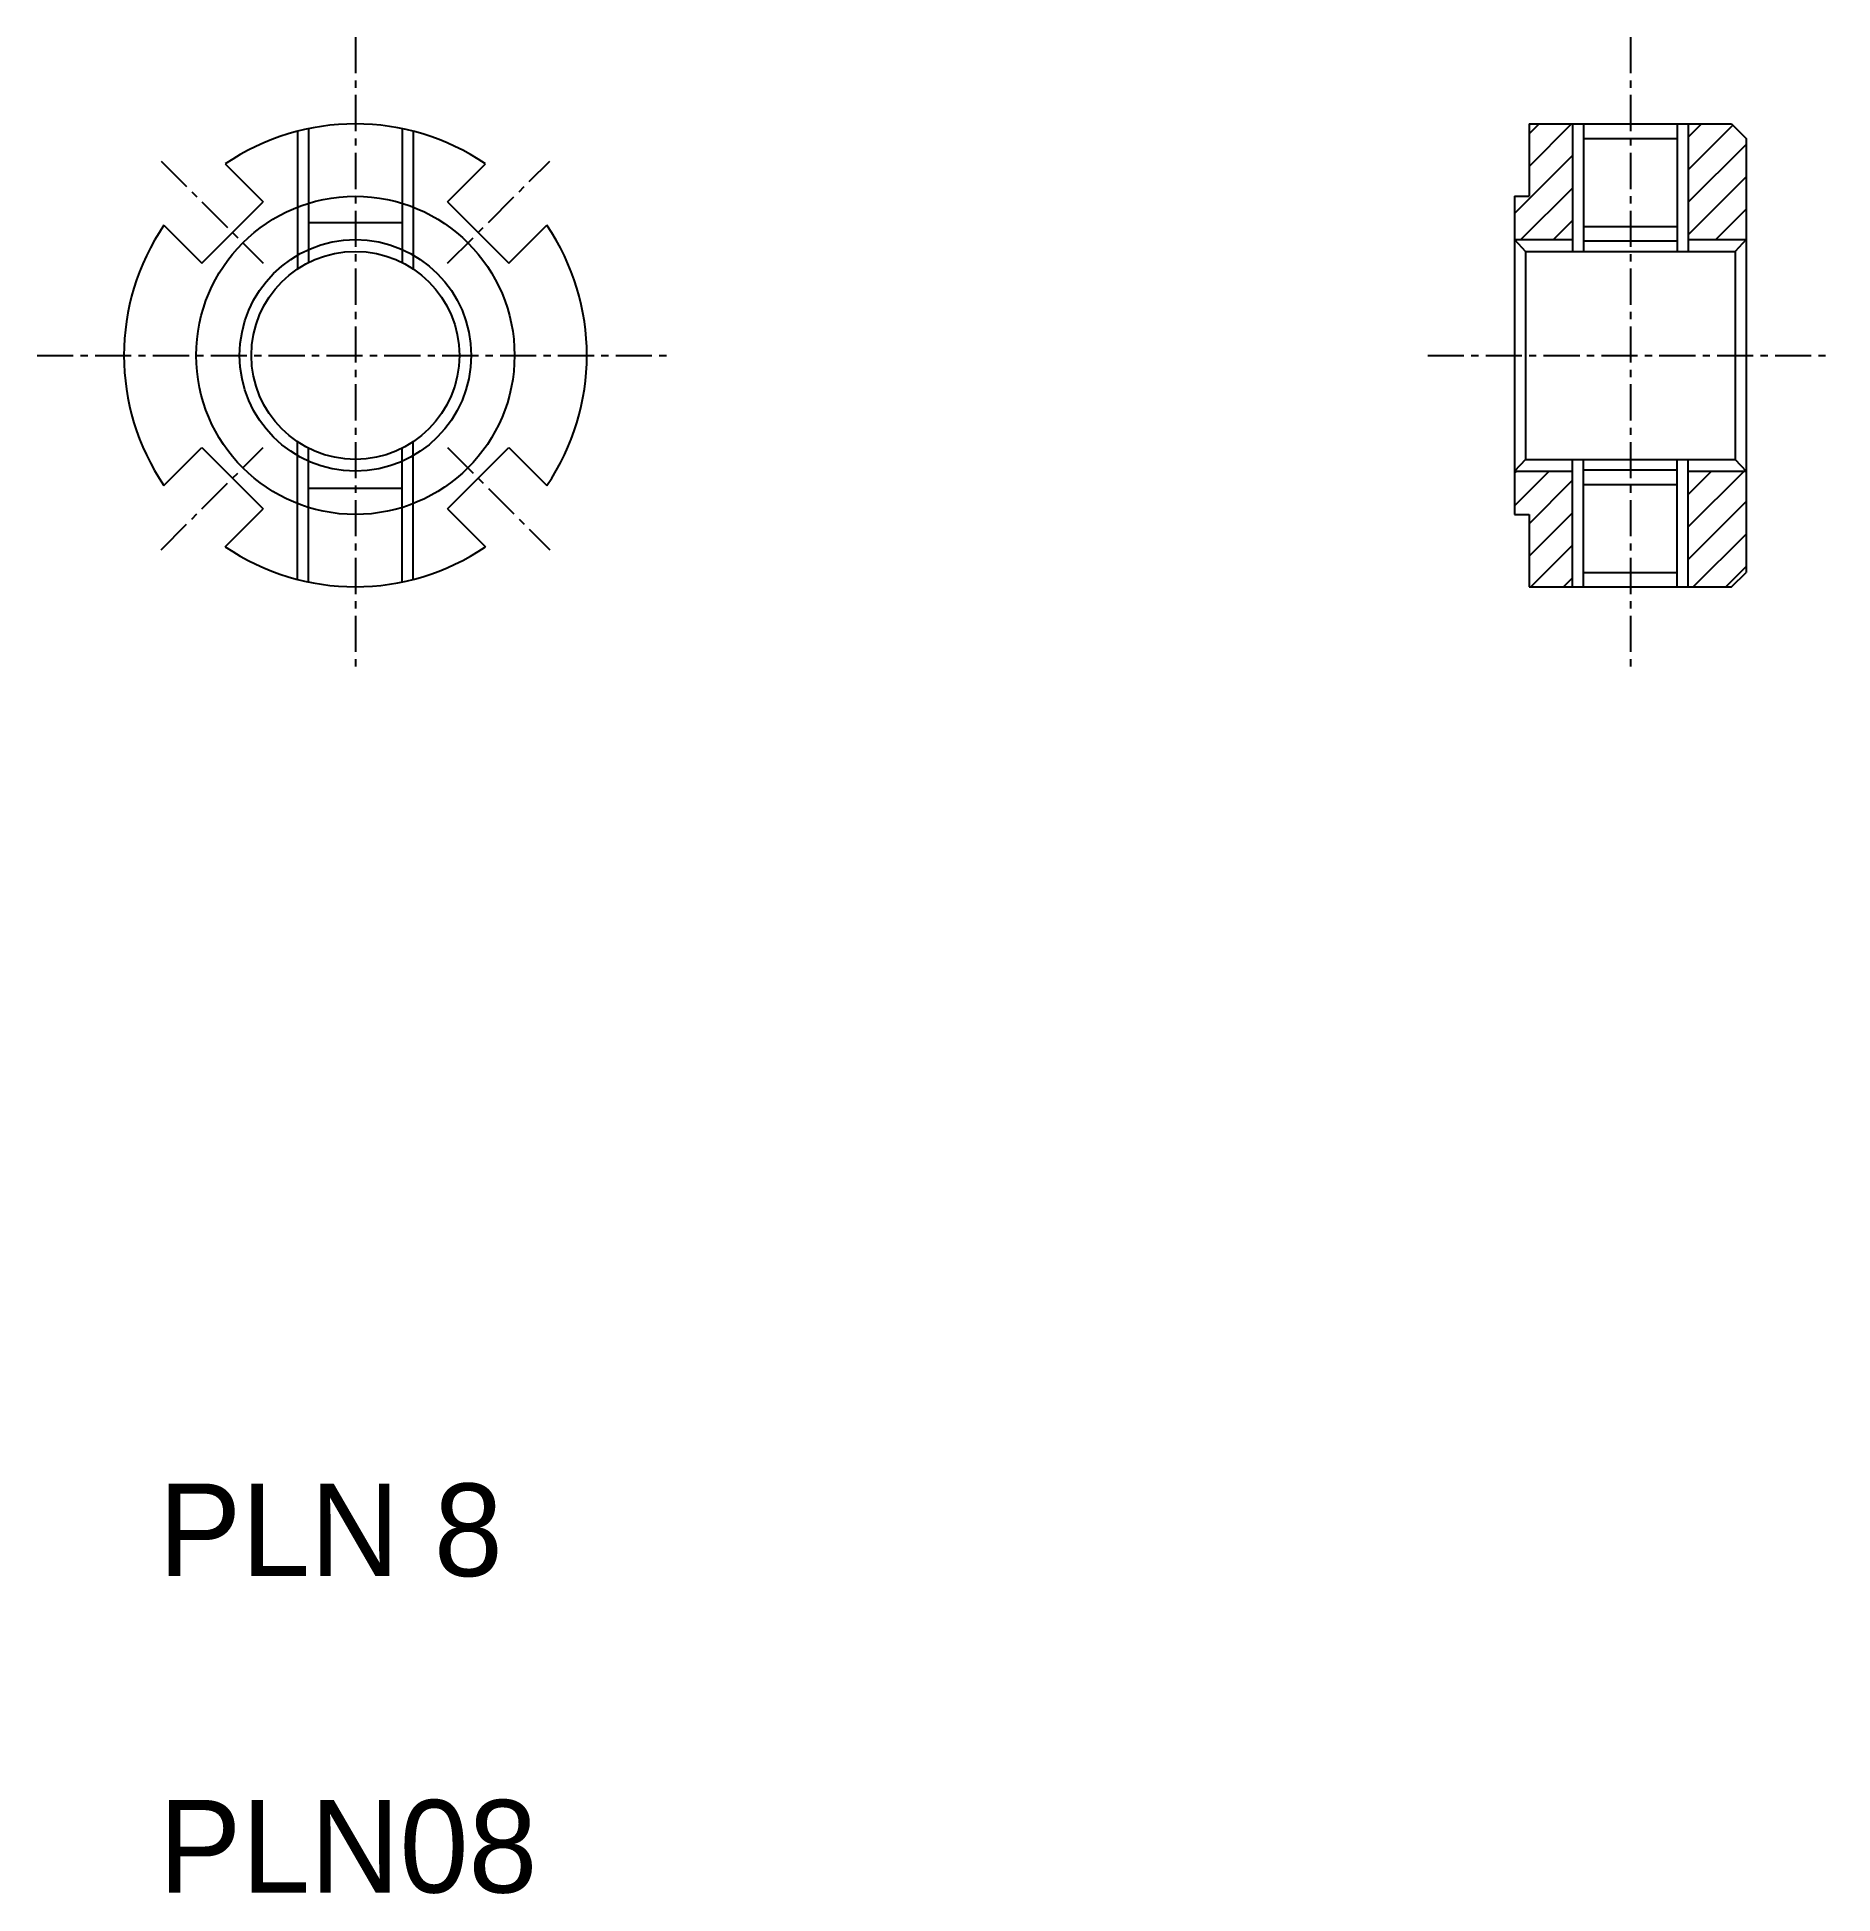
# Model space of a CAD drawing. Extents: x 134.9 to 196.9, y 86.1 to 150.3.
import ezdxf

# ---------------------------------------------------------------- set-up
doc = ezdxf.new("R2010")
doc.units = 0
doc.linetypes.add('CENTER', pattern=[2, 1.25, -0.25, 0.25, -0.25])
doc.linetypes.add('DASHED', pattern=[19.05, 12.7, -6.35])
doc.layers.get('0').update_dxf_attribs({"linetype": 'CONTINUOUS'})
doc.layers.add('CENTER', color=1, linetype='CENTER')

msp = doc.modelspace()

# ---------------------------------------------------------------- linework, layer by layer
at = {"color": 3, "linetype": 'DASHED'}
for p, q in [((143.857, 147.048), (143.857, 142.289)), ((144.236, 147.137), (144.236, 142.51)), ((147.478, 147.137), (147.478, 142.51)), ((147.857, 147.048), (147.857, 142.289)), ((144.236, 143.897), (147.478, 143.897)), ((143.857, 131.557), (143.857, 136.316)), ((144.236, 131.468), (144.236, 136.095)), ((147.478, 131.468), (147.478, 136.095)), ((147.857, 131.557), (147.857, 136.316)), ((144.236, 134.709), (147.478, 134.709))]:
    msp.add_line(p, q, dxfattribs=at)
for p, q in [((186.425, 147.303), (193.425, 147.303)), ((186.425, 147.303), (186.425, 144.803)), ((188.304, 147.303), (188.304, 142.897)), ((191.546, 147.303), (191.546, 142.897)), ((193.425, 147.303), (193.925, 146.803)), ((188.304, 146.803), (191.546, 146.803)), ((193.925, 146.803), (193.925, 131.803)), ((141.361, 145.92), (142.675, 144.606)), ((149.039, 144.606), (150.353, 145.92)), ((140.553, 142.485), (142.675, 144.606)), ((149.039, 144.606), (151.16, 142.485)), ((185.925, 144.803), (185.925, 133.803)), ((185.925, 144.803), (186.425, 144.803)), ((139.24, 143.798), (140.553, 142.485)), ((151.16, 142.485), (152.474, 143.798)), ((188.304, 143.761), (191.546, 143.761)), ((185.925, 143.303), (186.3, 142.897)), ((188.304, 143.261), (191.546, 143.261)), ((193.925, 143.303), (193.55, 142.897)), ((186.3, 142.897), (193.55, 142.897)), ((185.925, 141.303), (185.925, 141.303)), ((185.925, 139.303), (185.925, 139.303)), ((139.24, 134.807), (140.553, 136.121)), ((140.553, 136.121), (142.675, 133.999)), ((149.039, 133.999), (151.16, 136.121)), ((151.16, 136.121), (152.474, 134.807)), ((186.3, 135.709), (185.925, 135.303)), ((186.3, 135.709), (193.55, 135.709)), ((188.304, 131.303), (188.304, 135.709)), ((191.546, 131.303), (191.546, 135.709)), ((193.55, 135.709), (193.925, 135.303)), ((188.304, 135.344), (191.546, 135.344)), ((188.304, 134.844), (191.546, 134.844)), ((141.361, 132.685), (142.675, 133.999)), ((149.039, 133.999), (150.353, 132.685)), ((185.925, 133.803), (186.425, 133.803)), ((186.425, 133.803), (186.425, 131.303)), ((188.304, 131.803), (191.546, 131.803)), ((193.425, 131.303), (193.925, 131.803)), ((186.425, 131.303), (193.425, 131.303))]:
    msp.add_line(p, q)
at = {"color": 3}
for p, q in [((186.425, 146.955), (186.773, 147.303)), ((186.425, 145.832), (187.895, 147.303)), ((187.925, 147.303), (187.925, 142.897)), ((191.925, 147.303), (191.925, 142.897)), ((191.925, 146.842), (192.385, 147.303)), ((191.925, 145.719), (193.466, 147.261)), ((191.925, 144.597), (193.925, 146.597)), ((185.925, 144.209), (187.925, 146.209)), ((186.14, 143.303), (187.925, 145.087)), ((191.925, 143.474), (193.925, 145.474)), ((187.263, 143.303), (187.925, 143.964)), ((192.875, 143.303), (193.925, 144.352)), ((185.925, 143.303), (187.925, 143.303)), ((191.925, 143.303), (193.925, 143.303)), ((186.3, 142.897), (186.3, 135.709)), ((193.55, 142.897), (193.55, 135.709)), ((187.925, 131.303), (187.925, 135.709)), ((191.925, 131.303), (191.925, 135.709)), ((185.925, 135.303), (187.925, 135.303)), ((185.925, 135.229), (185.998, 135.303)), ((185.925, 134.107), (187.12, 135.303)), ((186.425, 133.484), (187.925, 134.984)), ((191.925, 135.303), (193.925, 135.303)), ((191.925, 134.494), (192.733, 135.303)), ((191.925, 133.371), (193.856, 135.303)), ((191.925, 132.249), (193.925, 134.249)), ((186.425, 132.362), (187.925, 133.862)), ((192.101, 131.303), (193.925, 133.126)), ((186.488, 131.303), (187.925, 132.739)), ((187.61, 131.303), (187.925, 131.617)), ((193.223, 131.303), (193.925, 132.004))]:
    msp.add_line(p, q, dxfattribs=at)
for radius in [5.5, 3.594]:
    msp.add_circle((145.857, 139.303), radius)
msp.add_circle((145.857, 139.303), 4, dxfattribs=at)
for start, end in [(55.80692, 124.19308), (145.80692, 214.19308), (325.80692, 34.19308), (235.80692, 304.19308)]:
    msp.add_arc((145.857, 139.303), 8, start, end)
at = {"layer": 'CENTER', "color": 1, "linetype": 'CENTER'}
for p, q in [((145.857, 150.303), (145.857, 128.303)), ((189.925, 150.303), (189.925, 128.303)), ((139.139, 146.02), (142.675, 142.485)), ((149.039, 142.485), (152.574, 146.02)), ((134.857, 139.303), (156.857, 139.303)), ((182.925, 139.303), (196.925, 139.303)), ((139.139, 132.585), (142.675, 136.121)), ((149.039, 136.121), (152.574, 132.585))]:
    msp.add_line(p, q, dxfattribs=at)

# ---------------------------------------------------------------- texts
for s, p in [('PLN 8', (139.057, 97.108)), ('PLN08', (139.061, 86.171))]:
    msp.add_text(s, height=3.2).set_placement(p)

doc.saveas('drawing.dxf')
